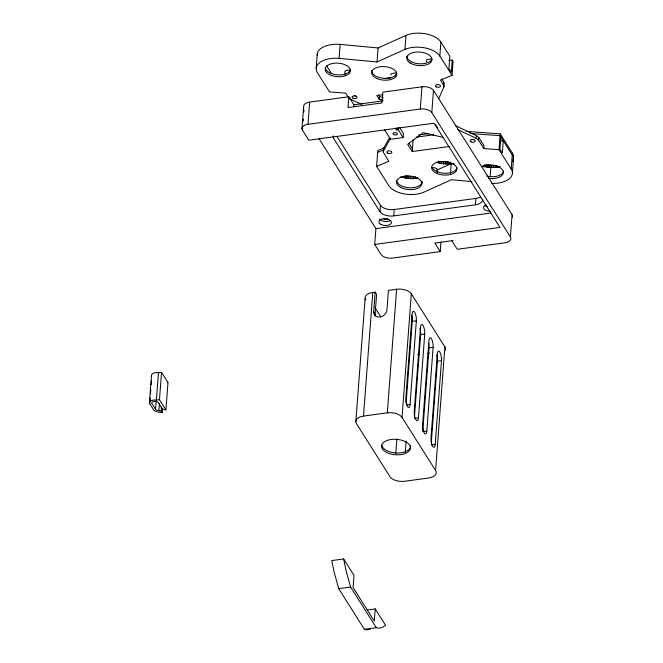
<?xml version="1.0" encoding="UTF-8"?>
<svg xmlns="http://www.w3.org/2000/svg" width="663" height="663" viewBox="0 0 663 663"><rect width="100%" height="100%" fill="white"/><g stroke="black" fill="none" stroke-linecap="round" stroke-linejoin="round"><path stroke-width="0.99" d="M149.407 403.079L151.471 375.681A5.776 3.1 4.3 0 1 156.775 372.639L161.54 372.357L167.971 382.534L165.907 409.925L162.493 409.187L158.391 402.706A3.431 1.84 4.3 0 0 154.023 401.347A3.431 1.84 4.3 0 0 151.926 403.593L155.921 409.726A3.439 1.84 4.3 0 0 158.126 410.621L161.2 410.977L162.228 412.262L160.164 412.543L157.686 411.847A5.81 3.116 4.3 0 1 153.965 410.339L149.407 403.079A5.776 3.1 4.3 0 1 154.719 400.029L159.476 399.756L165.907 409.925M149.73 403.908L150.186 397.817M150.493 393.764L150.791 389.703M151.172 384.631L151.479 380.57M155.54 409.295L156.145 401.181M156.402 400.17L158.457 372.78M159.476 399.756L161.54 372.357M158.888 410.679L159.427 403.576M161.2 410.977L161.507 406.925M162.228 412.262L162.534 408.209M301.996 128.912L303.662 106.693A9.042 4.84 4.3 0 1 309.662 102.069L348.804 96.748L353.893 104.804L353.752 106.726M318.804 138.294L375.913 228.619L374.719 244.448L499.96 227.434L434.074 123.21L308.825 140.224L302.477 130.18L302.635 128.158M303.165 121.089L303.314 119.067M303.845 111.997L304.002 109.983M302.477 130.18A9.042 4.84 4.3 0 1 307.997 124.288L309.662 102.069M316.201 68.082L317.254 54.084M333.356 135.882L333.216 137.705L379.94 211.613A10.848 5.81 4.3 0 0 393.739 215.906L475.421 204.809A10.848 5.81 4.3 0 0 482.623 199.256M348.796 98.025L345.713 93.143L329.536 91.917L317.353 72.648A21.688 11.619 4.3 0 1 339.091 58.377L340.144 44.371L378.092 47.976L406.005 35.396A21.688 11.619 4.3 0 1 440.878 42.067L449.854 56.264L448.934 68.438L451.329 72.226L452.249 60.051L448.843 60.515M344.901 74.919L345.058 72.889A4.517 2.42 4.3 0 1 345.887 70.543L350.139 69.971M348.804 96.748L347.992 107.555L382.021 102.931L382.833 92.124L421.975 86.803A9.042 4.84 4.3 0 1 433.478 90.392L512.068 214.704A9.042 4.84 4.3 0 1 512.424 217.224M339.091 58.377L377.04 61.982L378.092 47.976M383.148 100.179L379.211 99.309L379.418 96.566L378.457 95.041M355.816 421.991L365.114 298.416M472.073 181.645L451.462 179.698L423.715 192.229A21.688 11.619 4.3 0 1 388.8 185.657L376.609 166.38L377.802 150.551L384.366 147.816M375.167 292.176L373.683 311.958A7.036 5.519 -32.3 0 0 379.858 316.989A7.036 5.519 -32.3 0 0 386.927 310.16L388.419 290.377L396.615 289.25A11.569 6.199 4.3 0 1 411.333 293.842L444.881 346.898L435.591 470.481A11.569 6.199 4.3 0 1 428.53 478.023L404.712 481.263A11.569 6.199 4.3 0 1 389.985 476.672L356.437 423.616A11.569 6.199 4.3 0 1 363.498 416.074L372.788 292.491L375.167 292.176L376.601 294.438L375.109 314.229A7.036 5.519 -32.3 0 0 375.225 315.729M376.609 166.38L388.8 161.3L383.206 152.059L383.711 148.189L389.355 137.887M379.94 211.613L380.421 205.223L336.995 136.528M395.902 75.905L396.134 72.864L391.883 73.444A4.517 2.42 4.3 0 0 390.805 75.151M384.457 129.625L390.54 139.247L403.137 137.531L398.165 129.675L396.466 129.907L396.615 127.934M398.165 129.675L398.314 127.702M377.04 61.982L404.952 49.402L406.005 35.396M393.739 215.906L394.22 209.516A10.848 5.81 4.3 0 1 380.421 205.223M403.137 137.531L403.427 133.578L399.565 127.47M404.853 177.792L404.985 175.968L413.737 176.706L413.604 178.538L411.847 178.571L406.56 178.123L401.596 176.88M435.591 470.481L402.043 417.417A11.569 6.199 4.3 0 0 387.316 412.834L396.615 289.25M406.56 178.123L406.701 176.3M367.261 609.985L375.2 608.907L374.288 621.082L353.081 587.542L354.001 575.368L343.633 558.975L331.724 560.591L334.077 571.904L338.694 588.645L364.393 629.303L366.647 629.85L370.277 629.179M408.309 178.364L408.449 176.54M410.082 178.513L410.215 176.689M449.671 146.457L412.229 151.537L413.132 139.586M411.847 178.571L411.988 176.748M451.843 240.76L457.238 249.288L504.883 242.815A9.042 4.84 4.3 0 0 510.394 236.923L431.804 112.611A9.042 4.84 4.3 0 0 420.301 109.03L421.975 86.803M413.604 178.538L415.32 178.405L415.461 176.573M395.753 453.658L396.847 439.213M402.043 417.417L411.333 293.842M421.809 183.759L421.966 181.728M431.472 60.938L431.621 58.916L427.37 59.488A4.517 2.42 4.3 0 0 426.582 61.841M406.121 403.054L412.262 321.389A6.323 1.972 82.3 0 0 411.557 315.116M405.267 452.398L406.121 441.044M431.804 112.611L433.478 90.392M410.049 404.538L416.347 320.834A6.323 1.972 82.3 0 0 414.648 312.19A6.323 1.972 82.3 0 0 412.154 314.204L405.855 397.908A6.323 1.972 82.3 0 0 407.554 406.552A6.323 1.972 82.3 0 0 410.049 404.538L406.983 404.952M438.682 98.837L444.102 86.389L440.522 80.099L452.009 75.342L439.826 56.073L440.878 42.067M414.508 416.314L420.649 334.649A6.323 1.972 82.3 0 0 419.944 328.384M443.414 84.682L443.622 81.939L441.691 78.889M418.436 417.806L424.726 334.094A6.323 1.972 82.3 0 0 423.035 325.458A6.323 1.972 82.3 0 0 420.533 327.464L414.242 411.168A6.323 1.972 82.3 0 0 415.941 419.812A6.323 1.972 82.3 0 0 418.436 417.806L414.35 418.361M437.05 172.413L437.282 169.372A4.517 2.42 4.3 0 0 432.682 167.515M437.398 171.825L437.282 169.372M452.058 163.637L446.912 164.034L441.624 163.587L438.251 162.841L438.392 161.01M443.837 87.176L444.309 83.646L443.622 81.939M439.917 163.255L440.05 161.432L448.801 162.17L448.669 163.993M441.624 163.587L441.765 161.764M422.737 431.621L429.036 347.918A6.323 1.972 82.3 0 0 428.704 343.177M443.381 163.827L443.514 162.004M445.146 163.976L445.279 162.153M452.009 75.342L453.061 61.344L452.249 60.051M426.823 431.066L433.113 347.362A6.323 1.972 82.3 0 0 431.422 338.718A6.323 1.972 82.3 0 0 428.92 340.732L422.629 424.436A6.323 1.972 82.3 0 0 424.328 433.08A6.323 1.972 82.3 0 0 426.823 431.066L423.756 431.489M374.719 244.448L381.068 254.493A9.042 4.84 4.3 0 0 392.571 258.073L440.215 251.6L440.928 242.169M446.912 164.034L447.053 162.211M450.384 163.86L450.525 162.037M450.442 173.772L451.205 163.628L454.147 163.902M431.281 442.851L437.414 361.186A6.323 1.972 82.3 0 0 436.718 354.912M435.21 444.334L441.5 360.631A6.323 1.972 82.3 0 0 439.809 351.987A6.323 1.972 82.3 0 0 437.307 353.992L431.016 437.704A6.323 1.972 82.3 0 0 432.707 446.348A6.323 1.972 82.3 0 0 435.21 444.334L431.124 444.89M491.722 183.419A21.688 11.619 4.3 0 0 511.198 168.957L499.007 149.689L483.866 148.562L478.504 140.084L476.167 138.352L476.374 135.617L455.257 125.539M478.504 140.084L478.711 137.34L476.374 135.617M475.421 204.809L475.901 198.419A10.848 5.81 4.3 0 0 480.526 196.969M483.866 148.562L484.073 145.827L478.711 137.34M500.2 166.778L493.446 167.49L488.159 167.043L484.786 166.289L484.918 164.465M486.443 166.711L486.584 164.88L491.813 165.601L497.051 165.493M488.159 167.043L488.3 165.211M489.907 167.283L490.048 165.452M490.164 176.507L490.852 167.374A18.075 9.688 4.3 0 0 499.454 166.935M491.673 167.432L491.813 165.601M493.446 167.49L493.579 165.659M495.195 167.449L495.336 165.626M499.007 149.689L500.2 133.86L466.255 131.34M500.88 136.976L499.96 149.15L502.355 152.938L503.275 140.763L499.869 141.227M511.198 168.957L512.383 153.136L500.2 133.86M512.391 173.524L513.444 159.518M510.394 236.923L512.068 214.704M383.413 149.324L383.711 148.189M383.504 150.924L390.565 138.053M437.547 169.794L451.205 163.628M377.661 152.382L383.289 150.037M384.233 78.574L391.145 77.637M382.874 94.676L376.808 95.497L379.211 99.309M353.893 104.804L381.921 100.991M307.997 124.288L420.301 109.03M418.486 135.02L428.596 133.653M416.323 137.125L433.519 134.788M394.22 209.516L475.901 198.419M375.913 228.619L490.968 212.989M452.937 240.536L434.829 243.072L440.215 251.6M412.262 321.389L416.347 320.834M420.649 334.649L424.726 334.094M429.036 347.918L433.113 347.362M417.524 354.73L419.513 354.465M427.453 353.379L429.433 353.114M437.414 361.186L441.5 360.631M363.498 416.074L387.316 412.834M338.694 588.645L350.603 587.028L376.302 627.687L378.565 628.234L382.195 627.563L385.568 625.3L375.2 608.907M364.393 629.303L376.302 627.687M415.32 178.405L416.994 178.181M167.167 382.634L167.971 382.534M470.233 133.47L500.059 135.691L512.25 154.96A21.688 11.619 4.3 0 1 512.797 161.747M482.001 166.537L490.852 167.374M379.418 96.566L383.355 97.444M442.751 137.282L423.176 132.683L407.646 144.294L412.229 151.537M483.186 165.791L484.786 166.289M436.66 162.336L438.251 162.841M361.807 104.389L349.525 98.837M457.801 129.592L476.167 138.352M435.608 124.594L437.812 128.083M408.872 143.158L412.436 148.802M395.438 128.282L396.466 129.907M326.685 65.894L331.558 73.601M374.761 307.309L380.811 316.873M373.683 311.958L375.109 314.229M350.603 587.028L345.987 570.288L343.633 558.975M444.881 346.898A11.569 6.199 4.3 0 1 445.337 350.13M365.727 300.032A11.569 6.199 4.3 0 1 372.788 292.491M410.538 445.395A14.462 7.749 4.3 0 1 397.253 453.02A14.462 7.749 4.3 0 1 381.764 445.047M421.908 181.148A12.655 6.779 4.3 0 1 410.281 187.82A12.655 6.779 4.3 0 1 396.723 180.842M456.998 167.407A12.655 6.779 4.3 0 1 445.511 173.283A12.655 6.779 4.3 0 1 432.061 167.283M503.507 171.079A12.655 6.779 4.3 0 1 486.758 176.101M482.523 166.148A12.655 6.779 4.3 0 1 502.993 170.681A12.655 6.779 4.3 0 1 488.217 178.248M417.947 178.007A18.075 9.688 4.3 0 1 400.958 176.648M350.362 70.021A12.655 6.779 4.3 0 1 337.26 74.853A12.655 6.779 4.3 0 1 325.359 67.949M396.341 74.405A12.655 6.779 4.3 0 1 381.905 78.093A12.655 6.779 4.3 0 1 371.794 70.435M431.621 59.653A12.655 6.779 4.3 0 1 417.45 63.607A12.655 6.779 4.3 0 1 406.925 56.106M317.229 55.22A21.688 11.619 4.3 0 1 340.144 44.371M404.952 49.402A21.688 11.619 4.3 0 1 439.826 56.073M355.633 95.828A2.528 1.359 4.3 0 1 354.332 95.812M473.755 139.454A2.528 1.359 4.3 0 1 471.824 139.296M513.361 158.822A21.688 11.619 4.3 0 1 512.938 159.916M512.383 153.136A21.688 11.619 4.3 0 1 513.576 157.695M490.33 211.306A6.323 3.39 4.3 0 1 483.891 208.704A6.323 3.39 4.3 0 1 486.277 204.9M487.413 206.856A6.323 3.39 4.3 0 1 484.926 205.58M390.283 220.622A6.323 3.39 4.3 0 1 379.534 218.964M387.797 218.508A2.354 1.26 4.3 0 1 385.667 219.42A2.354 1.26 4.3 0 1 383.28 218.459M386.62 452.439A14.462 7.749 4.3 0 0 410.198 449.232A14.462 7.749 4.3 0 0 391.22 439.47A14.462 7.749 4.3 0 0 386.62 452.439M471.07 141.807A2.528 1.359 4.3 0 0 475.197 141.252A2.528 1.359 4.3 0 0 471.874 139.537A2.528 1.359 4.3 0 0 471.07 141.807M387.689 153.136A2.528 1.359 4.3 0 0 391.816 152.581A2.528 1.359 4.3 0 0 388.493 150.866A2.528 1.359 4.3 0 0 387.689 153.136M352.948 98.182A2.528 1.359 4.3 0 0 357.075 97.618A2.528 1.359 4.3 0 0 353.752 95.911A2.528 1.359 4.3 0 0 352.948 98.182M436.329 86.853A2.528 1.359 4.3 0 0 440.456 86.298A2.528 1.359 4.3 0 0 437.132 84.582A2.528 1.359 4.3 0 0 436.329 86.853M400.958 187.538A12.655 6.779 4.3 0 0 421.593 184.737A12.655 6.779 4.3 0 0 404.985 176.192A12.655 6.779 4.3 0 0 400.958 187.538M437.489 173.656A12.655 6.779 4.3 0 0 456.865 169.239A12.655 6.779 4.3 0 0 438.384 161.954A12.655 6.779 4.3 0 0 437.489 173.656M410.165 62.985A12.655 6.779 4.3 0 0 431.48 61.477A12.655 6.779 4.3 0 0 416.571 52.07A12.655 6.779 4.3 0 0 410.165 62.985M329.594 74.646A12.655 6.779 4.3 0 0 350.221 71.844A12.655 6.779 4.3 0 0 333.613 63.3A12.655 6.779 4.3 0 0 329.594 74.646M377.222 78.657A12.655 6.779 4.3 0 0 396.855 74.529A12.655 6.779 4.3 0 0 378.689 66.996A12.655 6.779 4.3 0 0 377.222 78.657M393.814 134.597A2.171 1.16 4.3 0 0 397.352 134.117A2.171 1.16 4.3 0 0 394.502 132.65A2.171 1.16 4.3 0 0 393.814 134.597M381.084 224.475A6.323 3.39 4.3 0 0 391.402 223.066A6.323 3.39 4.3 0 0 383.098 218.798A6.323 3.39 4.3 0 0 381.084 224.475"/></g></svg>
